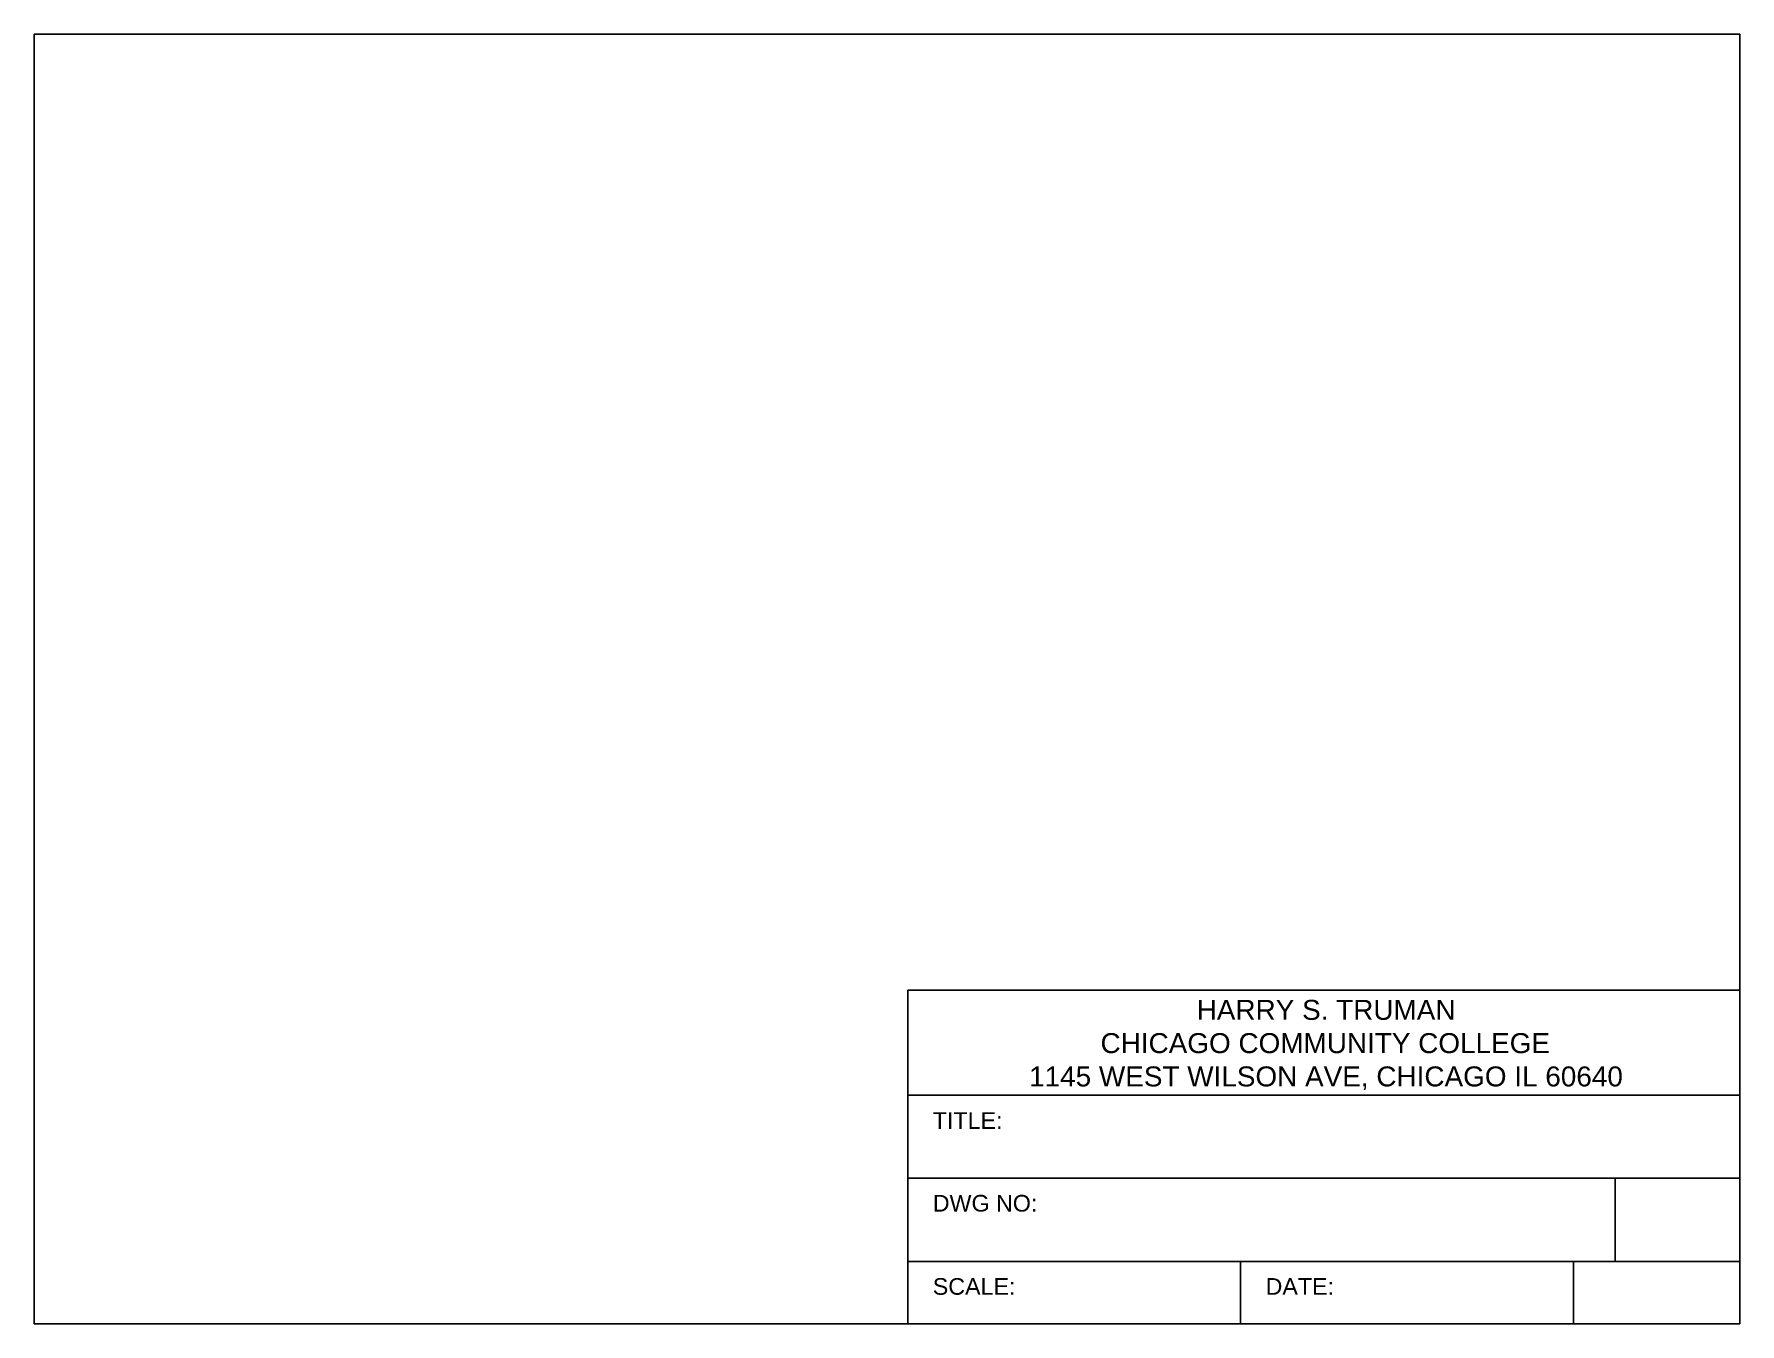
# Model space of a CAD drawing. Header units: inches. Extents: x 0 to 10.2, y 0 to 7.8.
import ezdxf

# ---------------------------------------------------------------- set-up
doc = ezdxf.new("R2010")
doc.units = ezdxf.units.IN
doc.header["$MEASUREMENT"] = 0
doc.styles.get("Standard").update_dxf_attribs({"font": 'arial.ttf', "height": 0.12})

# ---------------------------------------------------------------- blocks, each defined once
blk = doc.blocks.new('border')
for p, q in [((0, 0), (0, 7.75)), ((0, 7.75), (10.25, 7.75)), ((10.25, 7.75), (10.25, 2.75)), ((10.25, 2.75), (10.25, 1.375)), ((5.25, 1.375), (5.25, 2.006)), ((5.25, 2.006), (10.25, 2.006)), ((5.25, 0.875), (5.25, 1.375)), ((5.25, 1.375), (10.25, 1.375)), ((10.25, 1.375), (10.25, 0.875)), ((10.25, 0.875), (5.25, 0.875)), ((5.25, 0.875), (5.25, 0.375)), ((9.5, 0.375), (9.5, 0.875)), ((10.25, 0.375), (10.25, 0.875)), ((10.25, 0.375), (5.25, 0.375)), ((5.25, 0.375), (5.25, 0)), ((7.25, 0), (7.25, 0.375)), ((9.25, 0), (9.25, 0.375)), ((10.25, 0), (10.25, 0.375)), ((10.25, 0), (0, 0)), ((5.25, 0), (10.25, 0))]:
    blk.add_line(p, q)
at = {"attachment_point": 1}
for s, width, insert, char_height in [('\\pi1.7359;HARRY S. TRUMAN\\P\\pi1.1581;CHICAGO COMMUNITY COLLEGE\\P\\pi0.72898;1145 WEST WILSON AVE, CHICAGO IL 60640', 5, (5.25, 1.947), 0.12), ('DWG NO:', 0.66728, (5.4, 0.775), 0.1), ('SCALE:', 0.74694, (5.4, 0.275), 0.1), ('DATE:', 0.61007, (7.4, 0.275), 0.1)]:
    blk.add_mtext_dynamic_manual_height_columns(s, width=width, gutter_width=1, heights=[0], dxfattribs=dict(at, insert=insert, char_height=char_height))
at = {"insert": (5.4, 1.272), "char_height": 0.1, "attachment_point": 1}
blk.add_mtext('TITLE:', dxfattribs=at)

msp = doc.modelspace()

# ---------------------------------------------------------------- block references
msp.add_blockref('border', (0, 0))

doc.saveas('drawing.dxf')
